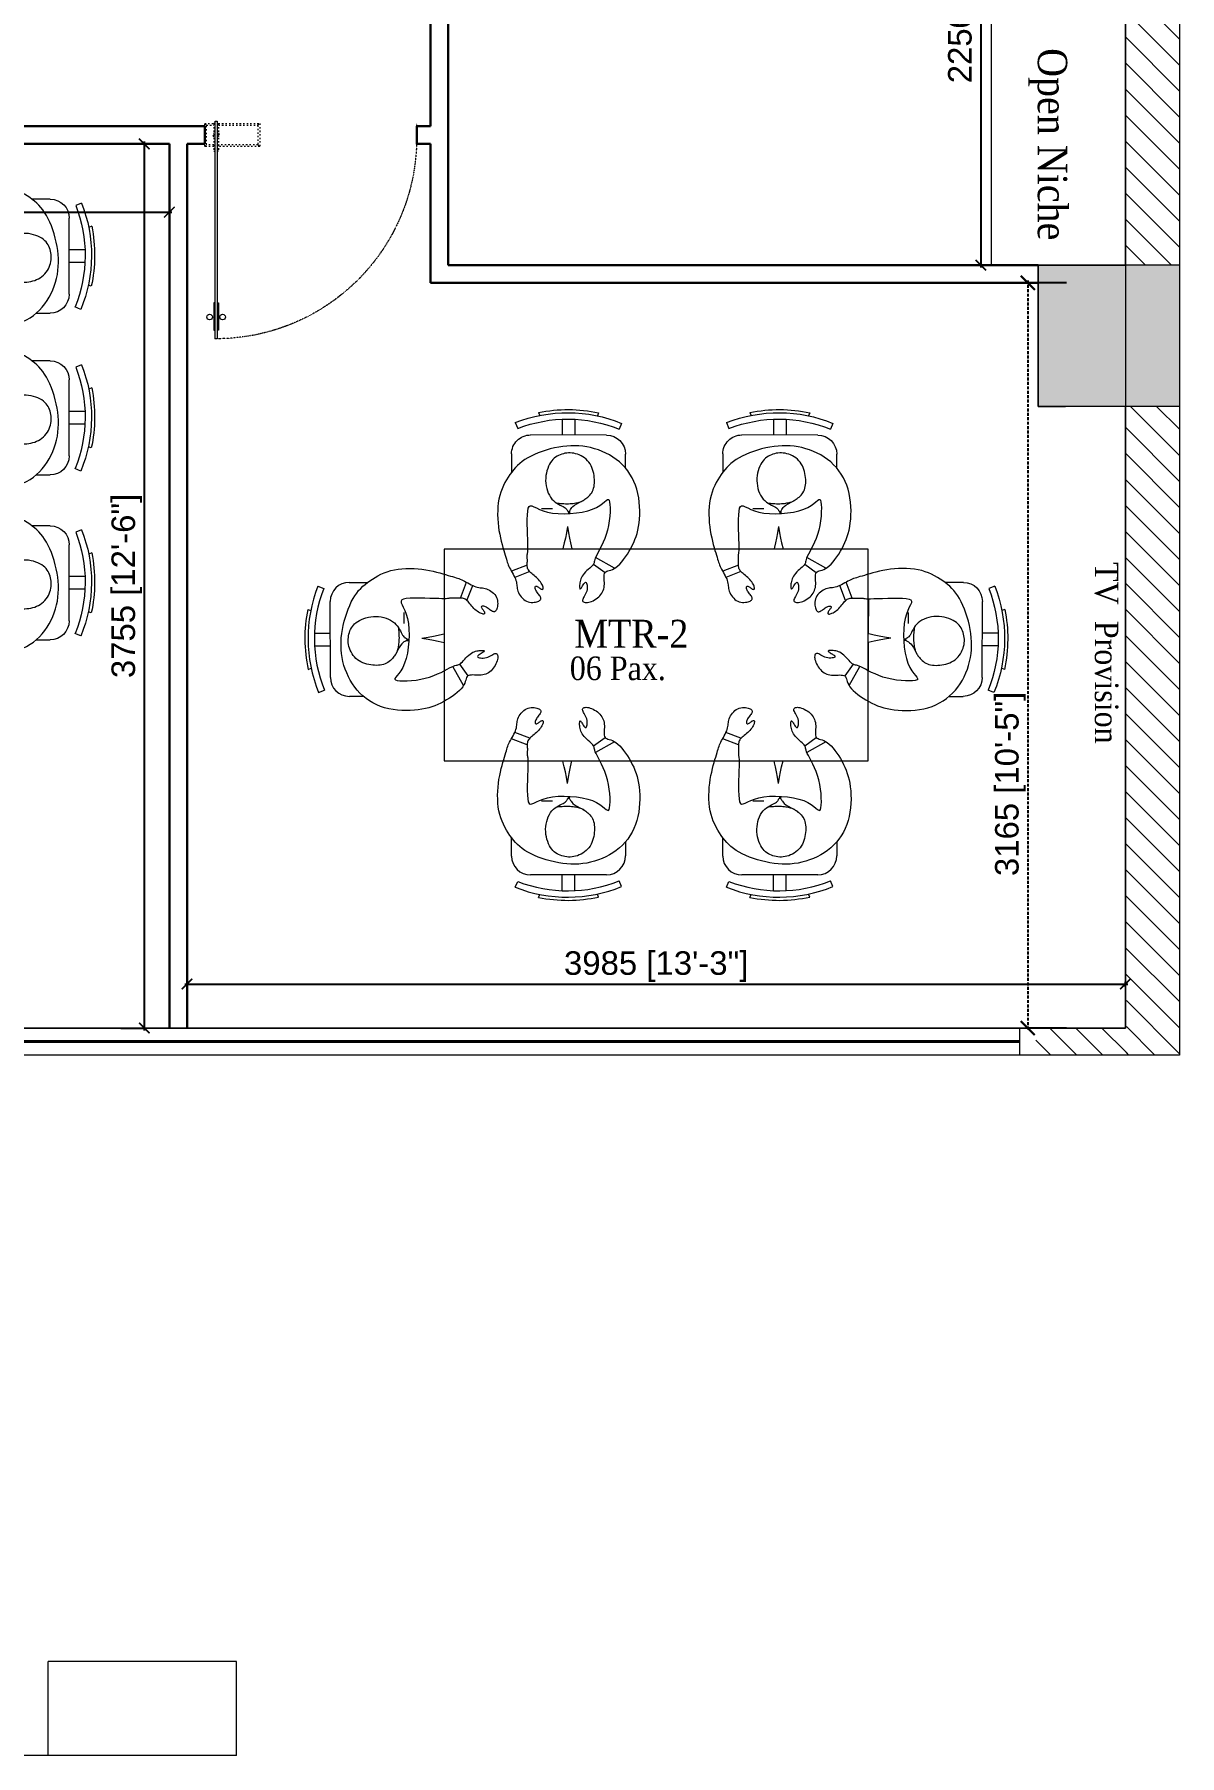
# Model space of a CAD drawing. Header units: millimetres. Extents: x 14520794 to 14796193, y 1415067 to 1454683.
# Drawn here: x 14573502 to 14578364, y 1436958 to 1444267 of the extents above; entities that cross this region are included whole.
import ezdxf

# ---------------------------------------------------------------- set-up
doc = ezdxf.new("R2010")
doc.units = ezdxf.units.MM
doc.header["$LTSCALE"] = 0.01
doc.header["$MEASUREMENT"] = 0
doc.header["$PDMODE"] = 35
for name, pattern in [('ACAD_ISO03W100', [30, 12, -18]), ('DASHED2', [0.375, 0.25, -0.125]), ('HIDDEN', [0.375, 0.25, -0.125])]:
    doc.linetypes.add(name, pattern=pattern)
doc.layers.get('0').update_dxf_attribs({"color": 6, "lineweight": 0})
doc.layers.get('Defpoints').update_dxf_attribs({"color": 2})
for name, color, linetype, lineweight in [('7', 7, 'Continuous', 9), ('CHAIR', 32, 'Continuous', 13), ('CHAIRS', 30, 'Continuous', 13), ('DIM', 6, 'Continuous', 13), ('ELE-1', 7, 'Continuous', 20), ('fur_h', 32, 'Continuous', 13), ('Glass door', 5, 'Continuous', 15), ('glass part', 5, 'Continuous', 0), ('H', 8, 'Continuous', 5), ('HIDDEN', 30, 'HIDDEN', 5), ('men', 1, 'Continuous', 13), ('partition', 34, 'Continuous', 30), ('TXT2', 7, 'Continuous', 15), ('WALL', 7, 'Continuous', 30)]:
    doc.layers.add(name, color=color, linetype=linetype, lineweight=lineweight)
doc.styles.add('SMALL', font='arial.ttf', dxfattribs={"height": 100})
doc.styles.add('TIMES', font='times.ttf', dxfattribs={"width": 0.9, "height": 250})
doc.dimstyles.new('AJI', dxfattribs={"dimtxt": 200, "dimasz": 75, "dimexe": 100, "dimexo": 25, "dimgap": 50, "dimtad": 1, "dimdec": 0, "dimrnd": 5, "dimzin": 0, "dimdsep": 46, "dimtxsty": 'SMALL', "dimblk": 'ARCHTICK', "dimcen": 0, "dimdle": 100, "dimclrd": 7, "dimclre": 7, "dimclrt": 256, "dimazin": 0, "dimtfac": 1, "dimtdec": 0, "dimtofl": 0, "dimtmove": 0, "dimatfit": 3, "dimldrblk": 'CLOSEDBLANK', "dimfxl": 100, "dimtolj": 1, "dimtzin": 0, "dimarcsym": 0})
pattern_1 = [(315, (8833005.4, 736593.985), (55.2427173, 55.2427173), [])]

# ---------------------------------------------------------------- blocks, each defined once
blk = doc.blocks.new('e23')
h = blk.add_hatch(color=8)
h.dxf.hatch_style = 1
h.paths.add_polyline_path([(14607114.3, 1454452.6), (14607114.3, 1454682.6), (14606514.3, 1454682.6), (14606514.3, 1453882.6), (14607114.3, 1453882.6)])
h.paths.add_polyline_path([(14612941.3, 1454452.6), (14612941.3, 1454682.6), (14612141.3, 1454682.6), (14612141.3, 1453982.6), (14612141.3, 1453882.6), (14612341.3, 1453882.6), (14612941.3, 1453882.6)])
h.paths.add_polyline_path([(14618668.3, 1454451.4), (14618668.3, 1454682.6), (14617868.3, 1454682.6), (14617868.3, 1453882.6), (14618668.3, 1453882.6)])
h.paths.add_polyline_path([(14624396.3, 1454452.6), (14624396.3, 1454682.6), (14623596.3, 1454682.5), (14623596.3, 1453882.6), (14624396.3, 1453882.6)])
h.paths.add_polyline_path([(14629923.3, 1454682.6), (14629323.3, 1454682.6), (14629323.3, 1453882.6), (14629666.9, 1453882.6), (14629923.3, 1453882.6)])
h.paths.add_polyline_path([(14635750.3, 1454682.6), (14635150.3, 1454682.6), (14635150.3, 1453882.6), (14635394.3, 1453882.6), (14635750.3, 1453882.6)])
h.paths.add_polyline_path([(14641477.3, 1454682.6), (14640877.3, 1454682.6), (14640877.3, 1453882.6), (14641477.3, 1453882.6)])
h.paths.add_polyline_path([(14646961.9, 1454682.6), (14646419.3, 1454682.6), (14646419.3, 1453882.6), (14646961.9, 1453882.6)])
h.paths.add_polyline_path([(14646962.3, 1447592.6), (14646162.3, 1447592.6), (14646162.3, 1446792.6), (14646962.3, 1446792.6)])
h.paths.add_polyline_path([(14646962.3, 1443287.6), (14646362.3, 1443287.6), (14646362.3, 1442687.6), (14646962.3, 1442687.6)])
h.paths.add_polyline_path([(14635850.3, 1447592.6), (14635050.3, 1447592.6), (14635050.3, 1446792.6), (14635850.3, 1446792.6)])
h.paths.add_polyline_path([(14635750.3, 1440732.6), (14635150.3, 1440732.6), (14635150.3, 1440047.6), (14635150.3, 1439932.6), (14635750.3, 1439932.6)])
h.paths.add_polyline_path([(14641477.3, 1440732.6), (14640877.3, 1440732.6), (14640878, 1440047.6), (14640877.3, 1439932.6), (14640877.3, 1439932.6), (14641477.3, 1439932.6)])
h.paths.add_polyline_path([(14624396.3, 1447592.6), (14623596.3, 1447592.6), (14623596.3, 1446792.6), (14624396.3, 1446792.6)])
h.paths.add_polyline_path([(14618668.3, 1447592.6), (14617868.3, 1447592.6), (14617868.3, 1446792.6), (14618668.3, 1446792.6)])
h.paths.add_polyline_path([(14607214.3, 1447592.6), (14606414.3, 1447592.6), (14606414.3, 1446792.6), (14607214.3, 1446792.6)])
h.paths.add_polyline_path([(14607114.3, 1440732.6), (14606514.3, 1440732.6), (14606514.3, 1440047.6), (14606514.3, 1439932.6), (14607114.3, 1439932.6)])
h.paths.add_polyline_path([(14612942.3, 1440732.6), (14612342.3, 1440732.6), (14612342.3, 1440047.6), (14612342.3, 1439932.6), (14612942.3, 1439932.6)])
h.paths.add_polyline_path([(14618568.3, 1440732.6), (14617968.3, 1440732.6), (14617968.3, 1440047.6), (14617968.3, 1439932.6), (14618069.6, 1439932.6), (14618568.3, 1439932.6)])
h.paths.add_polyline_path([(14624296.3, 1440732.6), (14623696.3, 1440732.6), (14623696.3, 1440047.6), (14623696.3, 1439932.6), (14624296.3, 1439932.6)])
h.paths.add_polyline_path([(14629924.3, 1440732.6), (14629324.3, 1440732.6), (14629324.3, 1440047.6), (14629324.3, 1439932.6), (14629924.3, 1439932.6)])
h.paths.add_polyline_path([(14601387.3, 1440732.6), (14600787.3, 1440732.6), (14600787.3, 1440047.6), (14600787.3, 1439932.6), (14601387.3, 1439932.6)])
h.paths.add_polyline_path([(14595902.3, 1443287.6), (14595532.3, 1443287.6), (14595302.3, 1443287.6), (14595302.3, 1442687.6), (14595902.3, 1442687.6)])
h.paths.add_polyline_path([(14596102, 1447762.6), (14595302.6, 1447762.6), (14595302.6, 1446962.6), (14596102, 1446962.6)])
h.paths.add_polyline_path([(14595902.3, 1454682.6), (14595302.6, 1454682.6), (14595302.6, 1454452.6), (14595302.3, 1453882.6), (14595902.3, 1453882.6)])
at = {"layer": '7', "lineweight": 0}
h = blk.add_hatch(dxfattribs=at)
h.set_pattern_fill('ANSI31', color=8, scale=625, angle=-90, style=0)
h.set_pattern_definition(pattern_1)
h.paths.add_polyline_path([(14646162.3, 1446792.6), (14646363.4, 1446786.6), (14646363.4, 1445786.6), (14646962.3, 1445786.6), (14646962.3, 1445562.7), (14646362.3, 1445562.7), (14646362.3, 1444562.6), (14646962.3, 1444562.6), (14646962.3, 1443287.6), (14646732.3, 1443287.6), (14646732.3, 1444332.6), (14646162.3, 1444332.6), (14646162.3, 1446792.6)])
h = blk.add_hatch(dxfattribs=at)
h.set_pattern_fill('ANSI31', color=8, scale=625, angle=-90, style=0)
h.set_pattern_definition(pattern_1)
h.paths.add_polyline_path([(14646732.3, 1442687.6), (14646962.3, 1442687.6), (14646962.3, 1439963.1), (14646962.3, 1439932.6), (14646736.8, 1439932.6)])
h = blk.add_hatch(dxfattribs=at)
h.set_pattern_fill('ANSI31', color=8, scale=625, angle=-90, style=0)
h.set_pattern_definition(pattern_1)
h.paths.add_polyline_path([(14646352.4, 1440047.6), (14646352.4, 1439932.6), (14646736.8, 1439932.6), (14646736.8, 1440047.6)])
at = {"layer": 'ELE-1', "ltscale": 5000}
blk.add_lwpolyline([(14641857.3, 1440047.6), (14646282.3, 1440047.6), (14646282.3, 1439932.6), (14641857.3, 1439932.6)], close=True, dxfattribs=at)
at = {"layer": 'glass part', "const_width": 12}
blk.add_lwpolyline([(14641857.9, 1439990.1), (14646282.3, 1439990.1)], dxfattribs=at)
at = {"layer": 'WALL', "lineweight": 0}
for p, q in [((14646962.3, 1444562.6), (14646962.3, 1439932.6)), ((14646732.3, 1444332.6), (14646732.3, 1443287.6)), ((14646962.3, 1443287.6), (14646362.3, 1443287.6)), ((14646362.3, 1443287.6), (14646362.3, 1442687.6)), ((14646962.3, 1443287.6), (14646362.3, 1443287.6)), ((14646362.3, 1443287.6), (14646362.3, 1442687.6)), ((14646962.3, 1443287.6), (14646362.3, 1443287.6)), ((14646362.3, 1443287.6), (14646362.3, 1442687.6)), ((14646962.3, 1443287.6), (14646962.3, 1442687.6)), ((14646962.3, 1443287.6), (14646962.3, 1442687.6)), ((14646962.3, 1443287.6), (14646962.3, 1442687.6)), ((14646962.3, 1442687.6), (14646362.3, 1442687.6)), ((14646962.3, 1442687.6), (14646362.3, 1442687.6)), ((14646962.3, 1442687.6), (14646362.3, 1442687.6)), ((14646732.3, 1442687.6), (14646732.3, 1440047.6)), ((14646282.3, 1440047.6), (14646282.3, 1439932.6)), ((14646732.3, 1440047.6), (14646282.3, 1440047.6)), ((14646962.3, 1439932.6), (14646282.3, 1439932.6))]:
    blk.add_line(p, q, dxfattribs=at)
blk.add_lwpolyline([(14646477.3, 1442687.6), (14646477.3, 1442687.6), (14646362.3, 1442687.6), (14646362.3, 1442687.6)], close=True, dxfattribs=at)
blk = doc.blocks.new('_ARCHTICK')
at = {"color": 0, "linetype": 'ByBlock', "const_width": 0.15}
blk.add_lwpolyline([(-0.5, -0.5), (0.5, 0.5)], dxfattribs=at)
blk = doc.blocks.new('*D58')
at = {"layer": 'Defpoints', "color": 0, "ltscale": 5000, "transparency": 16777216}
for p in [(14574150.2, 1440212.6), (14578134.3, 1440234.3), (14578134.3, 1440212.6)]:
    blk.add_point(p, dxfattribs=at)
at = {"layer": 'DIM', "color": 7, "lineweight": -2, "ltscale": 5000, "transparency": 16777216}
for p, q in [((14574150.2, 1440222.6), (14574150.2, 1440244.3)), ((14578134.3, 1440222.6), (14578134.3, 1440244.3)), ((14574140.2, 1440234.3), (14578144.3, 1440234.3))]:
    blk.add_line(p, q, dxfattribs=at)
at = {"layer": 'DIM', "color": 7, "lineweight": -2, "ltscale": 5000, "transparency": 16777216, "xscale": 45, "yscale": 45, "zscale": 45, "rotation": 180}
blk.add_blockref('_ARCHTICK', (14574150.2, 1440234.3), dxfattribs=at)
at = {"layer": 'DIM', "color": 7, "lineweight": -2, "ltscale": 5000, "transparency": 16777216, "xscale": 45, "yscale": 45, "zscale": 45}
blk.add_blockref('_ARCHTICK', (14578134.3, 1440234.3), dxfattribs=at)
at = {"layer": 'DIM', "ltscale": 5000, "transparency": 16777216, "insert": (14576142.2, 1440308.4), "char_height": 100, "attachment_point": 5, "style": 'SMALL'}
blk.add_mtext('\\A1;3985 [13\'-3"]', dxfattribs=at)
blk = doc.blocks.new('_ClosedBlank')
at = {"color": 0, "linetype": 'ByBlock', "lineweight": -2}
for p, q in [((-1, 0.17), (0, 0)), ((-1, 0.17), (-1, -0.17)), ((0, 0), (-1, -0.17))]:
    blk.add_line(p, q, dxfattribs=at)
blk = doc.blocks.new('*D59')
at = {"layer": 'Defpoints', "color": 0, "ltscale": 5000, "transparency": 16777216}
for p in [(14577493.3, 1445537.6), (14577493.3, 1443287.6), (14577520.5, 1443287.6)]:
    blk.add_point(p, dxfattribs=at)
at = {"layer": 'DIM', "color": 7, "lineweight": -2, "ltscale": 5000, "transparency": 16777216}
for p, q in [((14577503.3, 1445537.6), (14577530.5, 1445537.6)), ((14577520.5, 1445547.6), (14577520.5, 1443277.6)), ((14577503.3, 1443287.6), (14577530.5, 1443287.6))]:
    blk.add_line(p, q, dxfattribs=at)
at = {"layer": 'DIM', "color": 7, "lineweight": -2, "ltscale": 5000, "transparency": 16777216, "xscale": 45, "yscale": 45, "zscale": 45}
for p, rotation in [((14577520.5, 1445537.6), 90), ((14577520.5, 1443287.6), 270)]:
    blk.add_blockref('_ARCHTICK', p, dxfattribs=dict(at, rotation=rotation))
at = {"layer": 'DIM', "ltscale": 5000, "transparency": 16777216, "insert": (14577446.4, 1444412.6), "char_height": 100, "attachment_point": 5, "rotation": 90, "style": 'SMALL'}
blk.add_mtext('\\A1;2250 [7\'-6"]', dxfattribs=at)
blk = doc.blocks.new('A$C78666EA5')
at = {"linetype": 'ACAD_ISO03W100', "ltscale": 50}
for p, q in [((0, 48.6), (38.9, 48.6)), ((7.3, 41.3), (0, 48.6)), ((0, -48.6), (0, 48.6)), ((7.3, 41.3), (38.9, 41.3)), ((7.3, -41.3), (7.3, 41.3)), ((38.9, 48.6), (38.9, -68.1)), ((43.8, 48.6), (38.9, 48.6)), ((53.5, 48.6), (58.4, 48.6)), ((58.4, 48.6), (58.4, -68.1)), ((58.4, 48.6), (233.5, 48.6)), ((58.4, 41.3), (226.2, 41.3)), ((226.2, 41.3), (233.5, 48.6)), ((226.2, 41.3), (226.2, -41.3)), ((233.5, 48.6), (233.5, -48.6)), ((0, -48.6), (7.3, -41.3)), ((38.9, -48.6), (0, -48.6)), ((38.9, -41.3), (7.3, -41.3)), ((38.9, -68.1), (43.8, -68.1)), ((58.4, -68.1), (53.5, -68.1)), ((226.2, -41.3), (58.4, -41.3)), ((233.5, -48.6), (58.4, -48.6)), ((226.2, -41.3), (233.5, -48.6))]:
    blk.add_line(p, q, dxfattribs=at)
at = {"ltscale": 2}
for p, q in [((43.8, 58.4), (53.5, 58.4)), ((43.8, -865.8), (43.8, 58.4)), ((53.5, 58.4), (53.5, -865.8)), ((38.9, -712.8), (38.9, -829.5)), ((43.8, -712.8), (38.9, -712.8)), ((53.5, -712.8), (58.4, -712.8)), ((58.4, -712.8), (58.4, -829.5)), ((38.9, -829.5), (43.8, -829.5)), ((53.5, -865.8), (43.8, -865.8)), ((58.4, -829.5), (53.5, -829.5))]:
    blk.add_line(p, q, dxfattribs=at)
at = {"linetype": 'HIDDEN'}
blk.add_line((900.4, 0), (900.4, 48.6), dxfattribs=at)
for centre in [(21, -773.4), (76.3, -773.4)]:
    blk.add_circle(centre, 12)
at = {"linetype": 'ACAD_ISO03W100', "ltscale": 50, "extrusion": (0, 0, -1)}
for start_param, end_param in [(4.80851, 6.187064), (1.666918, 3.045471)]:
    blk.add_ellipse((48.6, 0), major_axis=(-8.91, 8.91), ratio=1, start_param=start_param, end_param=end_param, dxfattribs=at)
at = {"ltscale": 2, "extrusion": (0, 0, -1)}
blk.add_ellipse((48.6, 0), major_axis=(-612.2, 612.2), ratio=1, start_param=3.926991, end_param=3.932609, dxfattribs=at)
at = {"layer": 'HIDDEN', "linetype": 'DASHED2', "extrusion": (0, 0, -1)}
blk.add_ellipse((38.1, -3.6), major_axis=(-618.9, 605.4), ratio=0.991948, start_param=2.359023, end_param=3.924163, dxfattribs=at)
blk = doc.blocks.new('*D67')
at = {"layer": 'Defpoints', "color": 0, "ltscale": 5000, "transparency": 16777216}
for p in [(14574075.2, 1443783.4), (14574075.2, 1443512.7), (14571356.4, 1440028.5)]:
    blk.add_point(p, dxfattribs=at)
at = {"layer": 'DIM', "color": 7, "lineweight": -2, "ltscale": 5000, "transparency": 16777216}
for p, q in [((14574075.2, 1443612.7), (14574075.2, 1443502.7)), ((14571346.4, 1443512.7), (14574085.2, 1443512.7)), ((14571356.4, 1443412.7), (14571356.4, 1443522.7))]:
    blk.add_line(p, q, dxfattribs=at)
at = {"layer": 'DIM', "color": 7, "lineweight": -2, "ltscale": 5000, "transparency": 16777216, "xscale": 45, "yscale": 45, "zscale": 45, "rotation": 180}
blk.add_blockref('_ARCHTICK', (14571356.4, 1443512.7), dxfattribs=at)
at = {"layer": 'DIM', "color": 7, "lineweight": -2, "ltscale": 5000, "transparency": 16777216, "xscale": 45, "yscale": 45, "zscale": 45}
blk.add_blockref('_ARCHTICK', (14574075.2, 1443512.7), dxfattribs=at)
at = {"layer": 'DIM', "ltscale": 5000, "transparency": 16777216, "insert": (14572715.8, 1443586.8), "char_height": 100, "attachment_point": 5, "style": 'SMALL'}
blk.add_mtext('\\A1;2720 [9\'-1"]', dxfattribs=at)
blk = doc.blocks.new('*D68')
at = {"layer": 'Defpoints', "color": 0, "ltscale": 5000, "transparency": 16777216}
for p in [(14573740.1, 1443802.6), (14573740.1, 1440047.6), (14573968.6, 1440047.6)]:
    blk.add_point(p, dxfattribs=at)
at = {"layer": 'DIM', "color": 7, "lineweight": -2, "ltscale": 5000, "transparency": 16777216}
for p, q in [((14573868.6, 1443802.6), (14573978.6, 1443802.6)), ((14573968.6, 1443812.6), (14573968.6, 1440037.6)), ((14573868.6, 1440047.6), (14573978.6, 1440047.6))]:
    blk.add_line(p, q, dxfattribs=at)
at = {"layer": 'DIM', "color": 7, "lineweight": -2, "ltscale": 5000, "transparency": 16777216, "xscale": 45, "yscale": 45, "zscale": 45}
for p, rotation in [((14573968.6, 1443802.6), 90), ((14573968.6, 1440047.6), 270)]:
    blk.add_blockref('_ARCHTICK', p, dxfattribs=dict(at, rotation=rotation))
at = {"layer": 'DIM', "ltscale": 5000, "transparency": 16777216, "insert": (14573894.5, 1441925.1), "char_height": 100, "attachment_point": 5, "rotation": 90, "style": 'SMALL'}
blk.add_mtext('\\A1;3755 [12\'-6"]', dxfattribs=at)
blk = doc.blocks.new('*D82')
at = {"layer": 'Defpoints', "color": 0, "ltscale": 5000, "transparency": 16777216}
for p in [(14577894, 1443212.6), (14577720, 1440047.6), (14577894, 1440047.6)]:
    blk.add_point(p, dxfattribs=at)
at = {"layer": 'DIM', "color": 7, "lineweight": -2, "ltscale": 5000, "transparency": 16777216}
for p, q in [((14577884, 1443212.6), (14577710, 1443212.6)), ((14577884, 1440047.6), (14577710, 1440047.6))]:
    blk.add_line(p, q, dxfattribs=at)
at = {"layer": 'DIM', "color": 7, "linetype": 'DASHED2', "lineweight": -2, "ltscale": 5000, "transparency": 16777216}
blk.add_line((14577720, 1443222.6), (14577720, 1440037.6), dxfattribs=at)
at = {"layer": 'DIM', "color": 7, "lineweight": -2, "ltscale": 5000, "transparency": 16777216, "xscale": 60, "yscale": 60, "zscale": 60}
for p, rotation in [((14577720, 1443212.6), 90), ((14577720, 1440047.6), 270)]:
    blk.add_blockref('_ARCHTICK', p, dxfattribs=dict(at, rotation=rotation))
at = {"layer": 'DIM', "ltscale": 5000, "transparency": 16777216, "insert": (14577645.9, 1441084.4), "char_height": 100, "attachment_point": 5, "rotation": 90, "style": 'SMALL'}
blk.add_mtext('\\A1;3165 [10\'-5"]', dxfattribs=at)
blk = doc.blocks.new('d vh')
at = {"layer": 'CHAIR'}
for p, q in [((403191.9, -130723.4), (403258, -130663.9)), ((403091.7, -130837.7), (403120.4, -130827.3)), ((403430.3, -131125.4), (403185, -130852.8)), ((403130, -130953.8), (403144.6, -130948.5)), ((403229.9, -131017.7), (403287.1, -130966.2)), ((403270.7, -131063.1), (403327.9, -131011.6)), ((403324.8, -131168.1), (403331.5, -131154.2)), ((403610, -131087.1), (403559.7, -131132.3)), ((403436.7, -131217.4), (403450.1, -131189.9))]:
    blk.add_line(p, q, dxfattribs=at)
for centre, radius, start, end in [((403253.2, -130791.5), 91.7, 131.97907, 221.97907), ((403738.4, -130596.7), 659.6, 200.46283, 244.0784), ((403738.4, -130596.7), 690.2, 200.43701, 244.0784), ((403738.4, -130596.7), 705.4, 210.41107, 234.10112), ((403498.4, -131064.1), 91.7, 221.97907, 311.97907)]:
    blk.add_arc(centre, radius, start, end, dxfattribs=at)
at = {"layer": 'men', "linetype": 'ByBlock'}
for p, q in [((403661.3, -130331.5), (403667.8, -130328.2)), ((403667.8, -130328.2), (403673.6, -130324.7)), ((403673.6, -130324.7), (403679, -130321.1)), ((403679, -130321.1), (403684.1, -130317.4)), ((403684.1, -130317.4), (403689.1, -130313.7)), ((403689.1, -130313.7), (403694.4, -130310.2)), ((403694.4, -130310.2), (403700, -130306.9)), ((403700, -130306.9), (403706.2, -130304)), ((403706.2, -130304), (403713.1, -130301.6)), ((403713.1, -130301.6), (403720.7, -130299.6)), ((403720.7, -130299.6), (403728.8, -130298.3)), ((403728.8, -130298.3), (403737.1, -130297.6)), ((403737.1, -130297.6), (403745.5, -130297.7)), ((403745.5, -130297.7), (403753.8, -130298.5)), ((403753.8, -130298.5), (403761.8, -130300.2)), ((403761.8, -130300.2), (403769.4, -130302.8)), ((403769.4, -130302.8), (403776.4, -130306.4)), ((403776.4, -130306.4), (403782.8, -130310.8)), ((403782.8, -130310.8), (403788.6, -130315.8)), ((403788.6, -130315.8), (403793.7, -130321.2)), ((403793.7, -130321.2), (403798.1, -130326.8)), ((403798.1, -130326.8), (403801.8, -130332.5)), ((403457.8, -130412.9), (403472.7, -130404.8)), ((403472.7, -130404.8), (403487, -130397.4)), ((403487, -130397.4), (403500.6, -130390.7)), ((403500.6, -130390.7), (403513.3, -130384.6)), ((403513.3, -130384.6), (403525, -130379.1)), ((403525, -130379.1), (403535.6, -130374.2)), ((403535.6, -130374.2), (403544.9, -130369.8)), ((403544.9, -130369.8), (403553.2, -130365.9)), ((403553.2, -130365.9), (403560.7, -130362.4)), ((403560.7, -130362.4), (403567.6, -130359.3)), ((403567.6, -130359.3), (403574.2, -130356.5)), ((403574.2, -130356.5), (403580.8, -130354)), ((403580.8, -130354), (403587.6, -130351.7)), ((403587.6, -130351.7), (403594.9, -130349.6)), ((403594.9, -130349.6), (403602.8, -130347.5)), ((403602.8, -130347.5), (403611.2, -130345.6)), ((403611.2, -130345.6), (403619.9, -130343.6)), ((403642.1, -130421.6), (403613.1, -130345.1)), ((403619.9, -130343.6), (403628.7, -130341.5)), ((403628.7, -130341.5), (403637.5, -130339.4)), ((403637.5, -130339.4), (403646, -130337)), ((403646, -130337), (403654, -130334.4)), ((403673.4, -130409.3), (403646, -130337)), ((403654, -130334.4), (403661.3, -130331.5)), ((403658.7, -130411.4), (403654.3, -130413.3)), ((403663.5, -130410.1), (403658.7, -130411.4)), ((403668.7, -130409.4), (403663.5, -130410.1)), ((403674.5, -130409.3), (403668.7, -130409.4)), ((403680.7, -130409.7), (403674.5, -130409.3)), ((403687.2, -130410.6), (403680.7, -130409.7)), ((403694.1, -130411.7), (403687.2, -130410.6)), ((403701.2, -130412.9), (403694.1, -130411.7)), ((403745.6, -130380.8), (403744.9, -130382.9)), ((403744.9, -130382.9), (403745, -130384.8)), ((403745, -130384.8), (403746.1, -130386.4)), ((403747.1, -130378.8), (403745.6, -130380.8)), ((403746.1, -130386.4), (403748.1, -130387.8)), ((403749.4, -130376.7), (403747.1, -130378.8)), ((403748.1, -130387.8), (403750.9, -130388.9)), ((403752.3, -130374.8), (403749.4, -130376.7)), ((403750.9, -130388.9), (403754.2, -130389.8)), ((403756, -130373.1), (403752.3, -130374.8)), ((403754.2, -130389.8), (403757.9, -130390.6)), ((403760.2, -130371.7), (403756, -130373.1)), ((403763.4, -130411.1), (403757.8, -130412.6)), ((403757.9, -130390.6), (403761.8, -130391.4)), ((403764.9, -130370.7), (403760.2, -130371.7)), ((403761.8, -130391.4), (403765.7, -130392.2)), ((403768.2, -130409.4), (403763.4, -130411.1)), ((403770, -130369.9), (403764.9, -130370.7)), ((403765.7, -130392.2), (403769.3, -130393.1)), ((403772.1, -130407.6), (403768.2, -130409.4)), ((403769.3, -130393.1), (403772.5, -130394.1)), ((403775.3, -130369.4), (403770, -130369.9)), ((403775.1, -130405.8), (403772.1, -130407.6)), ((403772.5, -130394.1), (403775.1, -130395.4)), ((403775.1, -130395.4), (403777, -130396.8)), ((403777.2, -130403.9), (403775.1, -130405.8)), ((403780.7, -130368.9), (403775.3, -130369.4)), ((403777, -130396.8), (403778.3, -130398.5)), ((403778.4, -130402), (403777.2, -130403.9)), ((403778.3, -130398.5), (403778.7, -130400.2)), ((403778.7, -130400.2), (403778.4, -130402)), ((403786, -130368.5), (403780.7, -130368.9)), ((403791, -130368), (403786, -130368.5)), ((403795.7, -130367.3), (403791, -130368)), ((403799.8, -130366.3), (403795.7, -130367.3)), ((403803.2, -130365), (403799.8, -130366.3)), ((403801.8, -130332.5), (403804.8, -130338)), ((403805.9, -130363.2), (403803.2, -130365)), ((403804.8, -130338), (403807.2, -130343.1)), ((403807.9, -130361.1), (403805.9, -130363.2)), ((403807.2, -130343.1), (403808.8, -130347.7)), ((403809.2, -130358.4), (403807.9, -130361.1)), ((403808.8, -130347.7), (403809.6, -130351.8)), ((403809.8, -130355.4), (403809.2, -130358.4)), ((403809.6, -130351.8), (403809.8, -130355.4)), ((403337.7, -130504.4), (403351.2, -130490.8)), ((403351.2, -130490.8), (403365.5, -130477.7)), ((403365.5, -130477.7), (403380.5, -130465.1)), ((403380.5, -130465.1), (403395.8, -130453.2)), ((403395.8, -130453.2), (403411.4, -130441.9)), ((403411.4, -130441.9), (403427, -130431.4)), ((403427, -130431.4), (403442.6, -130421.8)), ((403442.6, -130421.8), (403457.8, -130412.9)), ((403565.9, -130493.5), (403550.9, -130506.2)), ((403577.7, -130483.4), (403565.9, -130493.5)), ((403586.5, -130475.5), (403577.7, -130483.4)), ((403592.8, -130469.5), (403586.5, -130475.5)), ((403597, -130465.1), (403592.8, -130469.5)), ((403599.8, -130461.9), (403597, -130465.1)), ((403601.5, -130459.6), (403599.8, -130461.9)), ((403602.8, -130457.8), (403601.5, -130459.6)), ((403604, -130456.2), (403602.8, -130457.8)), ((403605.5, -130454.4), (403604, -130456.2)), ((403607.5, -130452.4), (403605.5, -130454.4)), ((403609.8, -130450.4), (403607.5, -130452.4)), ((403612.3, -130448.3), (403609.8, -130450.4)), ((403614.9, -130446.1), (403612.3, -130448.3)), ((403617.5, -130444), (403614.9, -130446.1)), ((403620, -130441.9), (403617.5, -130444)), ((403622.4, -130439.9), (403620, -130441.9)), ((403624.6, -130438.1), (403622.4, -130439.9)), ((403626.5, -130436.3), (403624.6, -130438.1)), ((403628.4, -130434.6), (403626.5, -130436.3)), ((403630.2, -130432.9), (403628.4, -130434.6)), ((403632, -130431.2), (403630.2, -130432.9)), ((403633.9, -130429.4), (403632, -130431.2)), ((403636, -130427.4), (403633.9, -130429.4)), ((403638.2, -130425.2), (403636, -130427.4)), ((403640.8, -130422.8), (403638.2, -130425.2)), ((403643.6, -130420.3), (403640.8, -130422.8)), ((403646.8, -130417.8), (403643.6, -130420.3)), ((403650.4, -130415.4), (403646.8, -130417.8)), ((403654.3, -130413.3), (403650.4, -130415.4)), ((403708.5, -130414.1), (403701.2, -130412.9)), ((403715.9, -130415.1), (403708.5, -130414.1)), ((403723.3, -130415.7), (403715.9, -130415.1)), ((403730.7, -130415.9), (403723.3, -130415.7)), ((403738, -130415.6), (403730.7, -130415.9)), ((403745, -130414.9), (403738, -130415.6)), ((403751.7, -130413.9), (403745, -130414.9)), ((403757.8, -130412.6), (403751.7, -130413.9)), ((403279.8, -130592), (403286.7, -130577)), ((403286.7, -130577), (403294.5, -130562.1)), ((403294.5, -130562.1), (403303.5, -130547.3)), ((403303.5, -130547.3), (403313.6, -130532.7)), ((403313.6, -130532.7), (403325.1, -130518.4)), ((403325.1, -130518.4), (403337.7, -130504.4)), ((403478, -130568.9), (403462.1, -130584.1)), ((403495.9, -130552.8), (403478, -130568.9)), ((403514.8, -130536.5), (403495.9, -130552.8)), ((403533.5, -130520.7), (403514.8, -130536.5)), ((403550.9, -130506.2), (403533.5, -130520.7)), ((403858.8, -130583.6), (403861.3, -130576.4)), ((403861.3, -130576.4), (403864.3, -130569.9)), ((403864.3, -130569.9), (403867.7, -130563.9)), ((403867.7, -130563.9), (403871.4, -130558.6)), ((403871.4, -130558.6), (403875.2, -130553.7)), ((403875.2, -130553.7), (403879, -130549.3)), ((403879, -130549.3), (403882.8, -130545.4)), ((403882.8, -130545.4), (403886.4, -130541.9)), ((403886.4, -130541.9), (403889.7, -130539)), ((403889.7, -130539), (403892.7, -130536.7)), ((403892, -130564.3), (403891.1, -130569.2)), ((403891.1, -130569.2), (403891.1, -130573.3)), ((403891.1, -130573.3), (403892.1, -130576)), ((403893.5, -130558.8), (403892, -130564.3)), ((403892.1, -130576), (403894.5, -130577.2)), ((403892.7, -130536.7), (403895.2, -130535.1)), ((403895.2, -130553.1), (403893.5, -130558.8)), ((403894.5, -130577.2), (403898, -130576.8)), ((403895.2, -130535.1), (403897.2, -130534.4)), ((403897, -130547.6), (403895.2, -130553.1)), ((403898.4, -130542.8), (403897, -130547.6)), ((403897.2, -130534.4), (403898.6, -130534.8)), ((403898, -130576.8), (403902.3, -130575.1)), ((403899.3, -130538.8), (403898.4, -130542.8)), ((403898.6, -130534.8), (403899.3, -130536.2)), ((403899.3, -130536.2), (403899.3, -130538.8)), ((403902.3, -130575.1), (403907.2, -130572.2)), ((403907.2, -130572.2), (403912.4, -130568.3)), ((403912.4, -130568.3), (403917.6, -130563.5)), ((403917.6, -130563.5), (403922.5, -130558)), ((403922.5, -130558), (403926.9, -130551.9)), ((403926.9, -130551.9), (403930.5, -130545.5)), ((403930.5, -130545.5), (403933.5, -130538.9)), ((403933.5, -130538.9), (403936, -130532.3)), ((403936, -130532.3), (403938.1, -130525.9)), ((403938.1, -130525.9), (403940, -130520.1)), ((403940, -130520.1), (403941.9, -130514.8)), ((403941.9, -130514.8), (403944, -130510.5)), ((403944, -130510.5), (403946.3, -130507.2)), ((403946.3, -130507.2), (403949.1, -130505.2)), ((403949.1, -130505.2), (403952.3, -130504.5)), ((403952.3, -130504.5), (403955.7, -130504.9)), ((403955.7, -130504.9), (403959.3, -130506.4)), ((403959.3, -130506.4), (403963, -130509)), ((403963, -130509), (403966.7, -130512.6)), ((403966.7, -130512.6), (403970.3, -130517.2)), ((403970.3, -130517.2), (403973.7, -130522.7)), ((403973.7, -130522.7), (403976.8, -130529)), ((403976.8, -130529), (403979.5, -130536)), ((403979.5, -130536), (403981.9, -130543.5)), ((403981.9, -130543.5), (403983.9, -130551.5)), ((403983.9, -130551.5), (403985.3, -130559.6)), ((403985.3, -130559.6), (403986.2, -130567.9)), ((403986.5, -130576.2), (403986.1, -130584.2)), ((403986.2, -130567.9), (403986.5, -130576.2)), ((403257.7, -130665.3), (403260.8, -130651.1)), ((403260.8, -130651.1), (403264.5, -130636.6)), ((403264.5, -130636.6), (403268.9, -130621.9)), ((403268.9, -130621.9), (403273.9, -130607)), ((403273.9, -130607), (403279.8, -130592)), ((403440.8, -130608.9), (403437.4, -130617.4)), ((403437.4, -130617.4), (403438.8, -130623.8)), ((403438.8, -130623.8), (403444.5, -130628.9)), ((403449.3, -130597.6), (403440.8, -130608.9)), ((403444.5, -130628.9), (403453.9, -130633.5)), ((403462.1, -130584.1), (403449.3, -130597.6)), ((403453.9, -130633.5), (403466.4, -130638.6)), ((403466.4, -130638.6), (403481.5, -130645)), ((403481.5, -130645), (403498.7, -130653.6)), ((403498.7, -130653.6), (403517.4, -130665.2)), ((403852.2, -130662.2), (403853.3, -130657.4)), ((403853.3, -130657.4), (403853.9, -130651.3)), ((403853.9, -130651.3), (403854.2, -130644.1)), ((403854.2, -130636), (403854.3, -130627.2)), ((403854.2, -130644.1), (403854.2, -130636)), ((403854.3, -130627.2), (403854.4, -130618.2)), ((403854.4, -130618.2), (403854.7, -130609)), ((403854.7, -130609), (403855.5, -130600)), ((403855.5, -130600), (403856.8, -130591.5)), ((403856.8, -130591.5), (403858.8, -130583.6)), ((403934.6, -130657.8), (403929.2, -130662.7)), ((403940.6, -130652.9), (403934.6, -130657.8)), ((403947, -130647.8), (403940.6, -130652.9)), ((403953.3, -130642.6), (403947, -130647.8)), ((403959.4, -130637.2), (403953.3, -130642.6)), ((403964.9, -130631.5), (403959.4, -130637.2)), ((403969.9, -130625.6), (403964.9, -130631.5)), ((403974.2, -130619.5), (403969.9, -130625.6)), ((403977.9, -130613), (403974.2, -130619.5)), ((403981, -130606.3), (403977.9, -130613)), ((403983.4, -130599.3), (403981, -130606.3)), ((403985.1, -130591.9), (403983.4, -130599.3)), ((403986.1, -130584.2), (403985.1, -130591.9)), ((403252.3, -130722.3), (403252.4, -130707.8)), ((403253.1, -130737.3), (403252.3, -130722.3)), ((403252.4, -130707.8), (403253.4, -130693.5)), ((403255, -130752.9), (403253.1, -130737.3)), ((403253.4, -130693.5), (403255.2, -130679.4)), ((403255.2, -130679.4), (403257.7, -130665.3)), ((403517.4, -130665.2), (403537, -130680.5)), ((403537, -130680.5), (403556.9, -130698.9)), ((403556.9, -130698.9), (403576.7, -130719.8)), ((403576.7, -130719.8), (403595.6, -130742.4)), ((403582.6, -130741.9), (403589.7, -130735.4)), ((403584.2, -130748), (403593.5, -130739.6)), ((403595.6, -130742.4), (403613.1, -130766)), ((403811.8, -130750.8), (403818.1, -130734.8)), ((403818.1, -130734.8), (403823.5, -130720.2)), ((403823.5, -130720.2), (403828.3, -130707.4)), ((403828.3, -130707.4), (403832.6, -130696.7)), ((403832.6, -130696.7), (403836.5, -130688.3)), ((403934.8, -130725.4), (403835, -130691.4)), ((403836.5, -130688.3), (403840.1, -130681.9)), ((403840.1, -130681.9), (403843.3, -130676.9)), ((403843.3, -130676.9), (403846.2, -130672.9)), ((403846.2, -130672.9), (403848.6, -130669.5)), ((403848.6, -130669.5), (403850.6, -130666.1)), ((403850.6, -130666.1), (403852.2, -130662.2)), ((403852.2, -130662.2), (403919.4, -130677.1)), ((403919.4, -130677.1), (403919.2, -130682)), ((403919.2, -130682), (403920.4, -130687.2)), ((403921.3, -130672.3), (403919.4, -130677.1)), ((403920.4, -130687.2), (403922.6, -130692.7)), ((403924.6, -130667.5), (403921.3, -130672.3)), ((403922.6, -130692.7), (403925.5, -130698.9)), ((403929.2, -130662.7), (403924.6, -130667.5)), ((403925.5, -130698.9), (403928.7, -130705.8)), ((403928.7, -130705.8), (403931.8, -130713.7)), ((403931.8, -130713.7), (403934.4, -130722.7)), ((403934.4, -130722.7), (403936.1, -130733)), ((403936.1, -130733), (403936.8, -130744.7)), ((403936.8, -130744.7), (403936.3, -130757.6)), ((403258.1, -130769.3), (403255, -130752.9)), ((403262.3, -130786.5), (403258.1, -130769.3)), ((403267.7, -130804.4), (403262.3, -130786.5)), ((403274.2, -130822.8), (403267.7, -130804.4)), ((403281.6, -130841.5), (403274.2, -130822.8)), ((403613.1, -130766), (403628.7, -130789.9)), ((403628.7, -130789.9), (403641.8, -130813.4)), ((403641.8, -130813.4), (403651.7, -130835.7)), ((403761.3, -130841.2), (403774.4, -130822.9)), ((403774.4, -130822.9), (403785.9, -130804.3)), ((403785.9, -130804.3), (403795.9, -130785.9)), ((403795.9, -130785.9), (403804.4, -130768)), ((403804.4, -130768), (403811.8, -130750.8)), ((403925.2, -130816.8), (403920.6, -130832.3)), ((403929.1, -130801.4), (403925.2, -130816.8)), ((403932.3, -130786.2), (403929.1, -130801.4)), ((403934.8, -130771.6), (403932.3, -130786.2)), ((403936.3, -130757.6), (403934.8, -130771.6)), ((403289.9, -130860.2), (403281.6, -130841.5)), ((403299, -130878.7), (403289.9, -130860.2)), ((403308.8, -130896.9), (403299, -130878.7)), ((403319.3, -130914.6), (403308.8, -130896.9)), ((403651.7, -130835.7), (403658.2, -130856.1)), ((403658.2, -130856.1), (403661.8, -130874.4)), ((403661.8, -130874.4), (403663.5, -130890.3)), ((403663.5, -130890.3), (403664, -130903.5)), ((403664, -130903.5), (403664.4, -130913.8)), ((403691.2, -130913.5), (403703.7, -130903.2)), ((403703.7, -130903.2), (403717.6, -130890.3)), ((403717.6, -130890.3), (403732.3, -130875.4)), ((403732.3, -130875.4), (403747, -130858.8)), ((403747, -130858.8), (403761.3, -130841.2)), ((403889.9, -130904.3), (403881.7, -130918)), ((403897.3, -130890.5), (403889.9, -130904.3)), ((403904, -130876.5), (403897.3, -130890.5)), ((403910, -130862.2), (403904, -130876.5)), ((403915.5, -130847.4), (403910, -130862.2)), ((403920.6, -130832.3), (403915.5, -130847.4)), ((403330.2, -130931.4), (403319.3, -130914.6)), ((403341.8, -130947.5), (403330.2, -130931.4)), ((403353.9, -130962.8), (403341.8, -130947.5)), ((403366.6, -130977.3), (403353.9, -130962.8)), ((403380, -130991.1), (403366.6, -130977.3)), ((403394, -131004), (403380, -130991.1)), ((403664.4, -130913.8), (403665.4, -130920.9)), ((403665.4, -130920.9), (403667.9, -130924.6)), ((403667.9, -130924.6), (403672.8, -130924.6)), ((403672.8, -130924.6), (403680.7, -130920.8)), ((403680.7, -130920.8), (403691.2, -130913.5)), ((403824, -130987.1), (403809, -131000.9)), ((403837.9, -130973.1), (403824, -130987.1)), ((403850.7, -130959.1), (403837.9, -130973.1)), ((403862.1, -130945.3), (403850.7, -130959.1)), ((403872.4, -130931.6), (403862.1, -130945.3)), ((403881.7, -130918), (403872.4, -130931.6)), ((403408.8, -131016.2), (403394, -131004)), ((403424.2, -131027.7), (403408.8, -131016.2)), ((403440.4, -131038.3), (403424.2, -131027.7)), ((403457.2, -131048.1), (403440.4, -131038.3)), ((403474.7, -131057), (403457.2, -131048.1)), ((403492.6, -131064.9), (403474.7, -131057)), ((403511, -131071.8), (403492.6, -131064.9)), ((403529.8, -131077.4), (403511, -131071.8)), ((403684.8, -131074.6), (403665.6, -131079.9)), ((403703.9, -131067.8), (403684.8, -131074.6)), ((403722.6, -131059.6), (403703.9, -131067.8)), ((403741.1, -131050), (403722.6, -131059.6)), ((403759, -131039.1), (403741.1, -131050)), ((403776.4, -131027.1), (403759, -131039.1)), ((403793.2, -131014.3), (403776.4, -131027.1)), ((403809, -131000.9), (403793.2, -131014.3)), ((403548.9, -131081.9), (403529.8, -131077.4)), ((403568.2, -131085), (403548.9, -131081.9)), ((403587.6, -131086.8), (403568.2, -131085)), ((403607.1, -131087.2), (403587.6, -131086.8)), ((403626.6, -131086.2), (403607.1, -131087.2)), ((403646.1, -131083.7), (403626.6, -131086.2)), ((403665.6, -131079.9), (403646.1, -131083.7))]:
    blk.add_line(p, q, dxfattribs=at)
at = {"layer": 'men'}
for p, q in [((403585.9, -130476), (403698.9, -130601.6)), ((403727.5, -130633.4), (403818.2, -130734.3))]:
    blk.add_line(p, q, dxfattribs=at)
at = {"layer": 'men', "linetype": 'ByBlock'}
for points in [[(403521.4, -130694.3), (403485.9, -130654.9)], [(403632.7, -130690), (403651.7, -130666.4), (403668, -130645.2), (403682, -130626.1), (403693.9, -130609), (403698.9, -130601.6)], [(403632.7, -130690), (403658.2, -130673.7), (403681.1, -130659.7), (403701.5, -130647.8), (403727.5, -130633.4)], [(403512, -130726.5), (403517.1, -130730.6), (403522.4, -130735.1), (403527.8, -130740), (403533.3, -130745.2), (403538.8, -130750.6), (403544.2, -130756.3), (403549.4, -130762), (403554.4, -130767.9), (403559.2, -130773.7), (403563.6, -130779.5), (403567.7, -130785.2), (403571.5, -130790.7), (403574.9, -130796), (403578, -130801.1), (403580.7, -130805.8), (403583, -130810.1), (403584.9, -130813.9), (403586.4, -130817.5), (403587.7, -130820.9), (403588.7, -130824.3), (403589.4, -130827.8), (403590.1, -130831.6), (403590.6, -130835.8), (403591.2, -130840.5), (403591.7, -130845.8), (403592.1, -130851.7), (403592.4, -130858.2), (403592.3, -130864.9), (403591.8, -130872), (403590.9, -130879.2), (403589.3, -130886.4), (403586.9, -130893.7), (403583.8, -130900.7), (403579.9, -130907.6), (403575.3, -130914.4), (403569.9, -130920.9), (403564, -130927.3), (403557.5, -130933.5), (403550.4, -130939.4), (403542.9, -130945.1), (403534.9, -130950.6), (403526.6, -130955.8), (403517.9, -130960.5), (403509, -130964.7), (403499.8, -130968.3), (403490.3, -130971.2), (403480.7, -130973.3), (403471, -130974.5), (403461.2, -130974.7), (403451.4, -130974), (403441.7, -130972.5), (403432.2, -130970.2), (403422.9, -130967.1), (403414, -130963.5), (403405.5, -130959.2), (403397.6, -130954.4), (403390.2, -130949.1), (403383.5, -130943.4), (403377.3, -130937.4), (403371.6, -130931), (403366.6, -130924.3), (403362, -130917.3), (403357.9, -130910.2), (403354.3, -130902.8), (403351.2, -130895.3), (403348.6, -130887.6), (403346.7, -130879.7), (403345.4, -130871.6), (403344.8, -130863.2), (403345, -130854.6), (403346.2, -130845.6), (403348.2, -130836.2), (403351.3, -130826.6), (403355.4, -130816.6), (403360.4, -130806.6), (403366.3, -130796.6), (403373, -130786.8), (403380.6, -130777.2), (403389, -130768.1), (403398, -130759.6), (403407.8, -130751.7), (403418.2, -130744.7), (403429, -130738.5), (403440, -130733.2), (403451.3, -130729), (403462.5, -130725.8), (403473.7, -130723.8), (403484.6, -130723), (403495.1, -130723.5), (403505.2, -130725), (403514.8, -130727.3), (403523.8, -130730.1), (403532.3, -130733.1), (403540, -130736), (403547, -130738.7), (403553.2, -130740.8), (403558.5, -130742.1), (403563.1, -130742.7), (403567, -130742.8), (403570.3, -130742.5), (403573.1, -130741.9), (403575.4, -130741.3), (403577.4, -130740.8), (403579.1, -130740.6), (403580.7, -130740.7), (403582, -130741.3), (403583, -130742.3), (403583.8, -130743.7), (403584.2, -130745.5), (403584.2, -130747.7), (403583.9, -130750.3), (403583, -130753.3), (403581.8, -130756.8), (403580.4, -130761.2), (403579.3, -130767), (403578.8, -130774.6), (403579.3, -130784.6), (403581.3, -130797.3), (403585, -130813.4), (403590.9, -130833.2)]]:
    blk.add_lwpolyline(points, dxfattribs=at)

msp = doc.modelspace()

# ---------------------------------------------------------------- linework, layer by layer
at = {"layer": 'fur_h', "ltscale": 5000}
msp.add_line((14577564.3, 1444332.6), (14577564.3, 1443287.6), dxfattribs=at)
at = {"layer": 'fur_h'}
msp.add_lwpolyline([(14575242.2, 1441181.9), (14577042.2, 1441181.9), (14577042.2, 1442081.9), (14575242.2, 1442081.9)], close=True, dxfattribs=at)
at = {"layer": 'H', "color": 254, "true_color": 0xfeeab9}
msp.add_lwpolyline([(14532789.3, 1454452.6), (14574284.4, 1454452.6), (14574297.8, 1450476.4), (14575191.1, 1450476.4), (14575177.6, 1447517.6), (14577564.3, 1447517.6), (14577564.3, 1444332.6), (14578134.3, 1444332.6), (14578134.3, 1440047.6), (14526934.3, 1440047.6), (14526934.3, 1445562.6), (14532602.8, 1445562.6), (14532602.8, 1453882.6), (14532789.6, 1453882.6), (14532789.3, 1454452.6)], dxfattribs=at)
msp.add_lwpolyline([(14575198, 1450476.4), (14574284.4, 1450476.4), (14574284.4, 1454452.5), (14550070.3, 1454452.5), (14550070.3, 1440047.5), (14578134.3, 1440047.5), (14578134.3, 1442687.5), (14577764.3, 1442687.5), (14577764.3, 1443287.5), (14578134.3, 1443287.5), (14578134.3, 1444332.5), (14577564.3, 1444332.5), (14577564.3, 1447592.5), (14575171, 1447592.5)], close=True, dxfattribs=at)
at = {"layer": 'partition', "ltscale": 5000}
for p, q in [((14575184.4, 1443877.6), (14575184.4, 1444562.6)), ((14574150.2, 1443877.6), (14569125.9, 1443877.6)), ((14574225.2, 1443877.6), (14574000.2, 1443877.6)), ((14574225.2, 1443877.6), (14574225.2, 1443802.6)), ((14574075.2, 1443802.6), (14569125.9, 1443802.6)), ((14574075.2, 1443802.6), (14574075.2, 1440047.6)), ((14574150.2, 1443802.6), (14574150.2, 1440047.6)), ((14574225.2, 1443802.6), (14574150.2, 1443802.6)), ((14575184.4, 1443212.6), (14575184.4, 1443802.6)), ((14575359.3, 1443287.6), (14575259.4, 1443287.6)), ((14577764.3, 1443287.6), (14575359.3, 1443287.6)), ((14575359.3, 1443212.6), (14575184.4, 1443212.6)), ((14577764.3, 1443212.6), (14575359.3, 1443212.6))]:
    msp.add_line(p, q, dxfattribs=at)
for points in [[(14575259.4, 1444562.6), (14575259.4, 1443287.6)], [(14575184.4, 1443802.6), (14575125.2, 1443802.6), (14575125.2, 1443877.6), (14575184.4, 1443877.6)]]:
    msp.add_lwpolyline(points, dxfattribs=at)
at = {"layer": 'WALL', "lineweight": 0}
for p, q in [((14574359.9, 1437357.6), (14573559.9, 1437357.6)), ((14573559.9, 1436957.6), (14573559.9, 1437357.6)), ((14574359.9, 1437357.6), (14573559.9, 1437357.6)), ((14573559.9, 1436957.6), (14573559.9, 1437357.6)), ((14574359.9, 1436957.6), (14574359.9, 1437357.6)), ((14574359.9, 1436957.6), (14574359.9, 1437357.6)), ((14573561, 1436957.6), (14571001, 1436957.6)), ((14574359.9, 1436957.6), (14573559.9, 1436957.6)), ((14574359.9, 1436957.6), (14573559.9, 1436957.6))]:
    msp.add_line(p, q, dxfattribs=at)

# ---------------------------------------------------------------- block references
at = {"layer": 'CHAIRS', "extrusion": (-1.01872e-31, 2.29866e-31, -1)}
for p, xscale, yscale, zscale, rotation in [((-14760998.6, 1766047), 0.8800000012846559, 0.8800000012846559, -0.8800000012846557, 318.1294477595123), ((-14760998.6, 1765360.3), 0.8800000012846559, 0.8800000012846559, -0.8800000012846557, 318.1294477595123), ((-14760998.6, 1764659.7), 0.8800000012846559, 0.8800000012846559, -0.8800000012846557, 318.1294477595123), ((-14764875.4, 1764419.8), 0.8800000012846558, 0.8800000012846558, -0.8800000012846558, 318.1294477595125)]:
    msp.add_blockref('d vh', p, dxfattribs=dict(at, xscale=xscale, yscale=yscale, zscale=zscale, rotation=rotation))
at = {"layer": 'CHAIRS', "extrusion": (-2.29866e-31, -1.01872e-31, -1), "xscale": 0.8800000012846559, "yscale": 0.8800000012846559, "zscale": -0.8800000012846557, "rotation": 228.1294477595123}
for p in [(-14253048.3, 1629914.8), (-14253945.3, 1629914.8)]:
    msp.add_blockref('d vh', p, dxfattribs=at)
at = {"layer": 'CHAIRS', "extrusion": (1.01872e-31, 2.29866e-31, -1), "xscale": -0.8800000012846558, "yscale": 0.8800000012846558, "zscale": -0.8800000012846558, "rotation": 41.87055224087212}
msp.add_blockref('d vh', (-14387409.7, 1764419.8), dxfattribs=at)
at = {"layer": 'CHAIRS', "extrusion": (-2.29866e-31, 1.01872e-31, -1), "xscale": -0.8800000012846559, "yscale": 0.8800000012846559, "zscale": -0.8800000012846559, "rotation": 311.8705522405432}
for p in [(-14253048.3, 1253349.1), (-14253945.3, 1253349.1)]:
    msp.add_blockref('d vh', p, dxfattribs=at)
at = {"layer": 'Glass door', "linetype": 'ByBlock', "xscale": 0.999555752998654, "yscale": 0.999555752998654, "zscale": 0.999555752998654}
msp.add_blockref('A$C78666EA5', (14574225.2, 1443840.2), dxfattribs=at)
at = {"layer": 'partition'}
msp.add_blockref('e23', (-68598, 0), dxfattribs=at)

# ---------------------------------------------------------------- texts
at = {"layer": 'TXT2', "color": 5, "style": 'TIMES', "width": 0.9}
msp.add_text('Open Niche', height=125, rotation=270, dxfattribs=at).set_placement((14577762.4, 1444209.1))
at = {"layer": 'TXT2', "color": 6, "style": 'TIMES', "width": 0.9}
msp.add_text('TV  Provision', height=100.1, rotation=270, dxfattribs=at).set_placement((14578004.7, 1442026.4))
at = {"layer": 'TXT2', "color": 5, "style": 'TIMES', "width": 0.9}
msp.add_text('MTR-2', height=118.8, dxfattribs=at).set_placement((14575794.3, 1441662.6))
at = {"layer": 'TXT2', "color": 6, "style": 'TIMES', "width": 0.9}
msp.add_text('06 Pax.', height=100, dxfattribs=at).set_placement((14575775.3, 1441525.3))

# ---------------------------------------------------------------- dimensions: what is measured, and where the dimension line sits
at = {"layer": 'DIM', "ltscale": 5000}
for base, p1, p2, picture, middle in [((14577520.5, 1443287.6), (14577493.3, 1445537.6), (14577493.3, 1443287.6), '*D59', (14577446.4, 1444412.6)), ((14573968.6, 1440047.6), (14573740.1, 1443802.6), (14573740.1, 1440047.6), '*D68', (14573894.5, 1441925.1))]:
    dim = msp.add_linear_dim(base=base, p1=p1, p2=p2, angle=90, dimstyle='AJI', override={"dimtxt": 95, "dimasz": 45, "dimexe": 10, "dimexo": 10, "dimgap": 10, "dimdle": 10, "dimfxlon": 1, "dimarcsym": 1}, dxfattribs=at)
    dim.commit()
    dim.dimension.update_dxf_attribs({"geometry": picture, "text_midpoint": middle})
for base, p1, p2, picture, middle in [((14574075.2, 1443512.7), (14571356.4, 1440028.5), (14574075.2, 1443783.4), '*D67', (14572715.8, 1443586.8)), ((14578134.3, 1440234.3), (14574150.2, 1440212.6), (14578134.3, 1440212.6), '*D58', (14576142.2, 1440308.4))]:
    dim = msp.add_linear_dim(base=base, p1=p1, p2=p2, dimstyle='AJI', override={"dimtxt": 95, "dimasz": 45, "dimexe": 10, "dimexo": 10, "dimgap": 10, "dimdle": 10, "dimfxlon": 1, "dimarcsym": 1}, dxfattribs=at)
    dim.commit()
    dim.dimension.update_dxf_attribs({"geometry": picture, "text_midpoint": middle})
dim = msp.add_linear_dim(base=(14577720, 1440047.6), p1=(14577894, 1443212.6), p2=(14577894, 1440047.6), angle=90, dimstyle='AJI', override={"dimtxt": 125, "dimasz": 60, "dimexe": 10, "dimexo": 10, "dimgap": 10, "dimdle": 10, "dimfxl": 200, "dimarcsym": 1}, dxfattribs=at)
dim.commit()
dim.dimension.update_dxf_attribs({"geometry": '*D82', "text_midpoint": (14577720, 1441084.4), "dimtype": 160})

doc.saveas('drawing.dxf')
